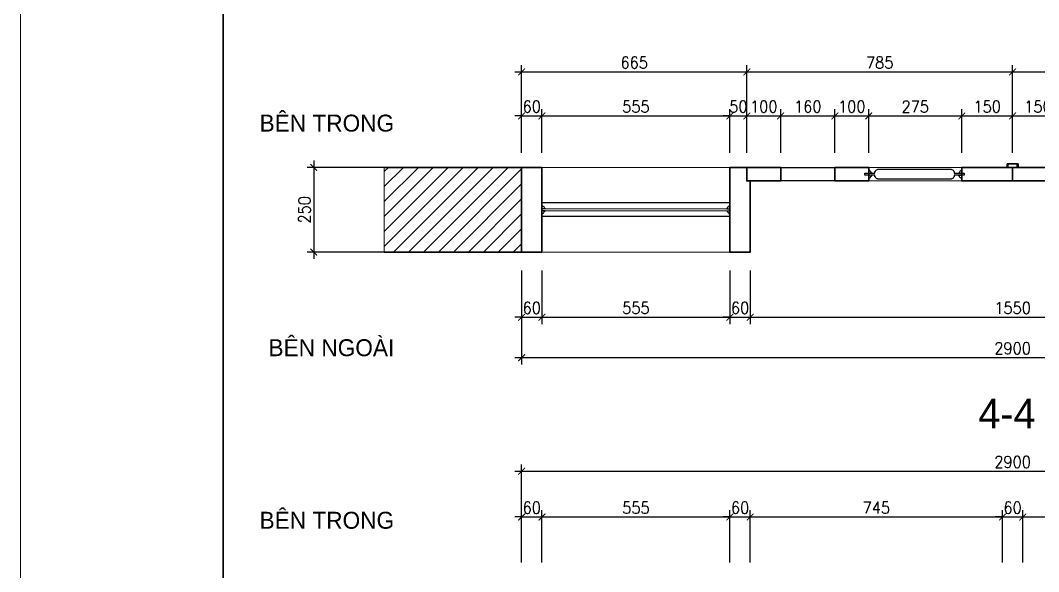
# Model space of a CAD drawing. Header units: millimetres. Extents: x -529782 to -142003, y -492574 to -273331.
# Drawn here: x -232961 to -229954, y -428554 to -426926 of the extents above; entities that cross this region are included whole.
import ezdxf
from ezdxf.enums import TextEntityAlignment as Align

# ---------------------------------------------------------------- set-up
doc = ezdxf.new("R2010")
doc.units = ezdxf.units.MM
doc.header["$LTSCALE"] = 500
doc.header["$MEASUREMENT"] = 0
doc.header["$PDMODE"] = 3
doc.layers.get('0').update_dxf_attribs({"linetype": 'CONTINUOUS', "lineweight": 13})
doc.layers.get('Defpoints').update_dxf_attribs({"color": 255, "linetype": 'CONTINUOUS', "lineweight": 13})
for name, color, linetype, lineweight in [('1.cat 30', 30, 'CONTINUOUS', 35), ('2.thay 145', 145, 'CONTINUOUS', 18), ('3.manh 08', 8, 'CONTINUOUS', 9), ('9.text \xad white', 7, 'CONTINUOUS', 15), ('CA.dim 08', 251, 'CONTINUOUS', 13)]:
    doc.layers.add(name, color=color, linetype=linetype, lineweight=lineweight)
for name, color, linetype in [('catgo', 4, 'CONTINUOUS'), ('HACH', 250, 'CONTINUOUS'), ('HATCH', 150, 'CONTINUOUS'), ('THAY', 7, 'CONTINUOUS')]:
    doc.layers.add(name, color=color, linetype=linetype)
doc.styles.add('CA.JSC1', font='')
doc.styles.get("Standard").update_dxf_attribs({"font": 'txt.shx', "width": 0.9})
doc.styles.get('CA.JSC1').set_extended_font_data('.VnAvantH')
doc.dimstyles.new('CA 20', dxfattribs={"dimscale": 0, "dimtxt": 35, "dimasz": 20, "dimexe": 20, "dimexo": 0, "dimgap": 10, "dimtad": 1, "dimdec": 0, "dimzin": 0, "dimdsep": 46, "dimtxsty": 'Standard', "dimblk": 'ARCHTICK', "dimcen": 0.09, "dimdle": 20, "dimclrd": 256, "dimclre": 256, "dimclrt": 7, "dimadec": 0, "dimazin": 0, "dimtfac": 1, "dimtdec": 0, "dimtix": 1, "dimtmove": 2, "dimatfit": 3, "dimldrblk": 'DOT', "dimfxl": 1, "dimtolj": 1, "dimtzin": 0, "dimarcsym": 0})

# ---------------------------------------------------------------- blocks, each defined once
blk = doc.blocks.new('khung co loan')
at = {"layer": '1.cat 30'}
blk.add_lwpolyline([(1158.3, -14553.5), (1158.3, -303.5), (20658.3, -303.5), (20658.3, -14553.5)], close=True, dxfattribs=at)
at = {"layer": '3.manh 08'}
blk.add_lwpolyline([(0, -14850), (21000, -14850), (21000, 0), (0, 0)], close=True, dxfattribs=at)
blk = doc.blocks.new('_ArchTick')
at = {"color": 1, "linetype": 'ByBlock', "const_width": 0.15}
blk.add_lwpolyline([(-0.5, -0.5), (0.5, 0.5)], dxfattribs=at)
blk = doc.blocks.new('*D1417')
at = {"layer": 'CA.dim 08', "lineweight": -2, "transparency": 16777216}
for p, q in [((-231480.6, -427665.1), (-231480.6, -427823.1)), ((-231420.6, -427665.1), (-231420.6, -427823.1)), ((-231480.6, -427803.1), (-231500.6, -427803.1)), ((-231480.6, -427803.1), (-231420.6, -427803.1)), ((-231420.6, -427803.1), (-231400.6, -427803.1))]:
    blk.add_line(p, q, dxfattribs=at)
at = {"layer": 'Defpoints', "color": 0, "transparency": 16777216}
for p in [(-231480.6, -427665.1), (-231420.6, -427665.1), (-231420.6, -427803.1)]:
    blk.add_point(p, dxfattribs=at)
at = {"layer": 'CA.dim 08', "lineweight": -2, "transparency": 16777216, "xscale": 20, "yscale": 20, "zscale": 20}
blk.add_blockref('_ArchTick', (-231480.6, -427803.1), dxfattribs=at)
at = {"layer": 'CA.dim 08', "lineweight": -2, "transparency": 16777216, "xscale": 20, "yscale": 20, "zscale": 20, "rotation": 180}
blk.add_blockref('_ArchTick', (-231420.6, -427803.1), dxfattribs=at)
at = {"layer": 'CA.dim 08', "color": 7, "transparency": 16777216, "insert": (-231450.6, -427775.6), "char_height": 35, "attachment_point": 5}
blk.add_mtext('\\A1;60', dxfattribs=at)
blk = doc.blocks.new('_DOT')
at = {"color": 1, "linetype": 'ByBlock'}
blk.add_line((-0.5, 0), (-1, 0), dxfattribs=at)
at = {"color": 1, "linetype": 'ByBlock', "const_width": 0.5}
blk.add_lwpolyline([(-0.25, 0, 1), (0.25, 0, 1)], format="xyb", close=True, dxfattribs=at)
blk = doc.blocks.new('*D1418')
at = {"layer": 'CA.dim 08', "lineweight": -2, "transparency": 16777216}
for p, q in [((-231420.6, -427665.1), (-231420.6, -427823.1)), ((-230865.6, -427665.1), (-230865.6, -427823.1)), ((-231440.6, -427803.1), (-230845.6, -427803.1))]:
    blk.add_line(p, q, dxfattribs=at)
at = {"layer": 'Defpoints', "color": 0, "transparency": 16777216}
for p in [(-231420.6, -427665.1), (-230865.6, -427665.1), (-230865.6, -427803.1)]:
    blk.add_point(p, dxfattribs=at)
at = {"layer": 'CA.dim 08', "lineweight": -2, "transparency": 16777216, "xscale": 20, "yscale": 20, "zscale": 20, "rotation": 180}
blk.add_blockref('_ArchTick', (-231420.6, -427803.1), dxfattribs=at)
at = {"layer": 'CA.dim 08', "lineweight": -2, "transparency": 16777216, "xscale": 20, "yscale": 20, "zscale": 20}
blk.add_blockref('_ArchTick', (-230865.6, -427803.1), dxfattribs=at)
at = {"layer": 'CA.dim 08', "color": 7, "transparency": 16777216, "insert": (-231143.1, -427775.6), "char_height": 35, "attachment_point": 5}
blk.add_mtext('\\A1;555', dxfattribs=at)
blk = doc.blocks.new('*D1419')
at = {"layer": 'CA.dim 08', "lineweight": -2, "transparency": 16777216}
for p, q in [((-230865.6, -427665.1), (-230865.6, -427823.1)), ((-230805.6, -427665.1), (-230805.6, -427823.1)), ((-230865.6, -427803.1), (-230885.6, -427803.1)), ((-230865.6, -427803.1), (-230805.6, -427803.1)), ((-230805.6, -427803.1), (-230785.6, -427803.1))]:
    blk.add_line(p, q, dxfattribs=at)
at = {"layer": 'Defpoints', "color": 0, "transparency": 16777216}
for p in [(-230865.6, -427665.1), (-230805.6, -427665.1), (-230805.6, -427803.1)]:
    blk.add_point(p, dxfattribs=at)
at = {"layer": 'CA.dim 08', "lineweight": -2, "transparency": 16777216, "xscale": 20, "yscale": 20, "zscale": 20}
blk.add_blockref('_ArchTick', (-230865.6, -427803.1), dxfattribs=at)
at = {"layer": 'CA.dim 08', "lineweight": -2, "transparency": 16777216, "xscale": 20, "yscale": 20, "zscale": 20, "rotation": 180}
blk.add_blockref('_ArchTick', (-230805.6, -427803.1), dxfattribs=at)
at = {"layer": 'CA.dim 08', "color": 7, "transparency": 16777216, "insert": (-230835.6, -427775.6), "char_height": 35, "attachment_point": 5}
blk.add_mtext('\\A1;60', dxfattribs=at)
blk = doc.blocks.new('*D1420')
at = {"layer": 'CA.dim 08', "lineweight": -2, "transparency": 16777216}
for p, q in [((-230805.6, -427665.1), (-230805.6, -427823.1)), ((-229255.6, -427665.1), (-229255.6, -427823.1)), ((-230825.6, -427803.1), (-229235.6, -427803.1))]:
    blk.add_line(p, q, dxfattribs=at)
at = {"layer": 'Defpoints', "color": 0, "transparency": 16777216}
for p in [(-230805.6, -427665.1), (-229255.6, -427665.1), (-229255.6, -427803.1)]:
    blk.add_point(p, dxfattribs=at)
at = {"layer": 'CA.dim 08', "lineweight": -2, "transparency": 16777216, "xscale": 20, "yscale": 20, "zscale": 20, "rotation": 180}
blk.add_blockref('_ArchTick', (-230805.6, -427803.1), dxfattribs=at)
at = {"layer": 'CA.dim 08', "lineweight": -2, "transparency": 16777216, "xscale": 20, "yscale": 20, "zscale": 20}
blk.add_blockref('_ArchTick', (-229255.6, -427803.1), dxfattribs=at)
at = {"layer": 'CA.dim 08', "color": 7, "transparency": 16777216, "insert": (-230030.6, -427775.6), "char_height": 35, "attachment_point": 5}
blk.add_mtext('\\A1;1550', dxfattribs=at)
blk = doc.blocks.new('*D1424')
at = {"layer": 'CA.dim 08', "lineweight": -2, "transparency": 16777216}
for p, q in [((-231480.6, -427665.1), (-231480.6, -427942.4)), ((-228580.6, -427665.1), (-228580.6, -427942.4)), ((-231500.6, -427922.4), (-228560.6, -427922.4))]:
    blk.add_line(p, q, dxfattribs=at)
at = {"layer": 'Defpoints', "color": 0, "transparency": 16777216}
for p in [(-231480.6, -427665.1), (-228580.6, -427665.1), (-228580.6, -427922.4)]:
    blk.add_point(p, dxfattribs=at)
at = {"layer": 'CA.dim 08', "lineweight": -2, "transparency": 16777216, "xscale": 20, "yscale": 20, "zscale": 20, "rotation": 180}
blk.add_blockref('_ArchTick', (-231480.6, -427922.4), dxfattribs=at)
at = {"layer": 'CA.dim 08', "lineweight": -2, "transparency": 16777216, "xscale": 20, "yscale": 20, "zscale": 20}
blk.add_blockref('_ArchTick', (-228580.6, -427922.4), dxfattribs=at)
at = {"layer": 'CA.dim 08', "color": 7, "transparency": 16777216, "insert": (-230030.6, -427894.9), "char_height": 35, "attachment_point": 5}
blk.add_mtext('\\A1;2900', dxfattribs=at)
blk = doc.blocks.new('*D1425')
at = {"layer": 'CA.dim 08', "lineweight": -2, "transparency": 16777216}
for p, q in [((-231480.6, -427317.6), (-231480.6, -427188.4)), ((-231420.6, -427317.6), (-231420.6, -427188.4)), ((-231480.6, -427208.4), (-231500.6, -427208.4)), ((-231480.6, -427208.4), (-231420.6, -427208.4)), ((-231420.6, -427208.4), (-231400.6, -427208.4))]:
    blk.add_line(p, q, dxfattribs=at)
at = {"layer": 'Defpoints', "color": 0, "transparency": 16777216}
for p in [(-231420.6, -427208.4), (-231480.6, -427317.6), (-231420.6, -427317.6)]:
    blk.add_point(p, dxfattribs=at)
at = {"layer": 'CA.dim 08', "lineweight": -2, "transparency": 16777216, "xscale": 20, "yscale": 20, "zscale": 20}
blk.add_blockref('_ArchTick', (-231480.6, -427208.4), dxfattribs=at)
at = {"layer": 'CA.dim 08', "lineweight": -2, "transparency": 16777216, "xscale": 20, "yscale": 20, "zscale": 20, "rotation": 180}
blk.add_blockref('_ArchTick', (-231420.6, -427208.4), dxfattribs=at)
at = {"layer": 'CA.dim 08', "color": 7, "transparency": 16777216, "insert": (-231450.6, -427180.9), "char_height": 35, "attachment_point": 5}
blk.add_mtext('\\A1;60', dxfattribs=at)
blk = doc.blocks.new('*D1426')
at = {"layer": 'CA.dim 08', "lineweight": -2, "transparency": 16777216}
for p, q in [((-231420.6, -427317.6), (-231420.6, -427188.4)), ((-230865.6, -427317.6), (-230865.6, -427188.4)), ((-231440.6, -427208.4), (-230845.6, -427208.4))]:
    blk.add_line(p, q, dxfattribs=at)
at = {"layer": 'Defpoints', "color": 0, "transparency": 16777216}
for p in [(-230865.6, -427208.4), (-231420.6, -427317.6), (-230865.6, -427317.6)]:
    blk.add_point(p, dxfattribs=at)
at = {"layer": 'CA.dim 08', "lineweight": -2, "transparency": 16777216, "xscale": 20, "yscale": 20, "zscale": 20, "rotation": 180}
blk.add_blockref('_ArchTick', (-231420.6, -427208.4), dxfattribs=at)
at = {"layer": 'CA.dim 08', "lineweight": -2, "transparency": 16777216, "xscale": 20, "yscale": 20, "zscale": 20}
blk.add_blockref('_ArchTick', (-230865.6, -427208.4), dxfattribs=at)
at = {"layer": 'CA.dim 08', "color": 7, "transparency": 16777216, "insert": (-231143.1, -427180.9), "char_height": 35, "attachment_point": 5}
blk.add_mtext('\\A1;555', dxfattribs=at)
blk = doc.blocks.new('*D1427')
at = {"layer": 'CA.dim 08', "lineweight": -2, "transparency": 16777216}
for p, q in [((-230865.6, -427317.6), (-230865.6, -427188.4)), ((-230815.6, -427317.6), (-230815.6, -427188.4)), ((-230865.6, -427208.4), (-230885.6, -427208.4)), ((-230865.6, -427208.4), (-230815.6, -427208.4)), ((-230815.6, -427208.4), (-230795.6, -427208.4))]:
    blk.add_line(p, q, dxfattribs=at)
at = {"layer": 'Defpoints', "color": 0, "transparency": 16777216}
for p in [(-230815.6, -427208.4), (-230865.6, -427317.6), (-230815.6, -427317.6)]:
    blk.add_point(p, dxfattribs=at)
at = {"layer": 'CA.dim 08', "lineweight": -2, "transparency": 16777216, "xscale": 20, "yscale": 20, "zscale": 20}
blk.add_blockref('_ArchTick', (-230865.6, -427208.4), dxfattribs=at)
at = {"layer": 'CA.dim 08', "lineweight": -2, "transparency": 16777216, "xscale": 20, "yscale": 20, "zscale": 20, "rotation": 180}
blk.add_blockref('_ArchTick', (-230815.6, -427208.4), dxfattribs=at)
at = {"layer": 'CA.dim 08', "color": 7, "transparency": 16777216, "insert": (-230840.6, -427180.9), "char_height": 35, "attachment_point": 5}
blk.add_mtext('\\A1;50', dxfattribs=at)
blk = doc.blocks.new('*D1428')
at = {"layer": 'CA.dim 08', "lineweight": -2, "transparency": 16777216}
for p, q in [((-230815.6, -427317.6), (-230815.6, -427188.4)), ((-230715.6, -427317.6), (-230715.6, -427188.4)), ((-230835.6, -427208.4), (-230695.6, -427208.4))]:
    blk.add_line(p, q, dxfattribs=at)
at = {"layer": 'Defpoints', "color": 0, "transparency": 16777216}
for p in [(-230715.6, -427208.4), (-230815.6, -427317.6), (-230715.6, -427317.6)]:
    blk.add_point(p, dxfattribs=at)
at = {"layer": 'CA.dim 08', "lineweight": -2, "transparency": 16777216, "xscale": 20, "yscale": 20, "zscale": 20, "rotation": 180}
blk.add_blockref('_ArchTick', (-230815.6, -427208.4), dxfattribs=at)
at = {"layer": 'CA.dim 08', "lineweight": -2, "transparency": 16777216, "xscale": 20, "yscale": 20, "zscale": 20}
blk.add_blockref('_ArchTick', (-230715.6, -427208.4), dxfattribs=at)
at = {"layer": 'CA.dim 08', "color": 7, "transparency": 16777216, "insert": (-230765.6, -427180.9), "char_height": 35, "attachment_point": 5}
blk.add_mtext('\\A1;100', dxfattribs=at)
blk = doc.blocks.new('*D1429')
at = {"layer": 'CA.dim 08', "lineweight": -2, "transparency": 16777216}
for p, q in [((-230715.6, -427317.6), (-230715.6, -427188.4)), ((-230555.6, -427317.6), (-230555.6, -427188.4)), ((-230735.6, -427208.4), (-230535.6, -427208.4))]:
    blk.add_line(p, q, dxfattribs=at)
at = {"layer": 'Defpoints', "color": 0, "transparency": 16777216}
for p in [(-230555.6, -427208.4), (-230715.6, -427317.6), (-230555.6, -427317.6)]:
    blk.add_point(p, dxfattribs=at)
at = {"layer": 'CA.dim 08', "lineweight": -2, "transparency": 16777216, "xscale": 20, "yscale": 20, "zscale": 20, "rotation": 180}
blk.add_blockref('_ArchTick', (-230715.6, -427208.4), dxfattribs=at)
at = {"layer": 'CA.dim 08', "lineweight": -2, "transparency": 16777216, "xscale": 20, "yscale": 20, "zscale": 20}
blk.add_blockref('_ArchTick', (-230555.6, -427208.4), dxfattribs=at)
at = {"layer": 'CA.dim 08', "color": 7, "transparency": 16777216, "insert": (-230635.6, -427180.9), "char_height": 35, "attachment_point": 5}
blk.add_mtext('\\A1;160', dxfattribs=at)
blk = doc.blocks.new('*D1430')
at = {"layer": 'CA.dim 08', "lineweight": -2, "transparency": 16777216}
for p, q in [((-230555.6, -427317.6), (-230555.6, -427188.4)), ((-230455.6, -427317.6), (-230455.6, -427188.4)), ((-230575.6, -427208.4), (-230435.6, -427208.4))]:
    blk.add_line(p, q, dxfattribs=at)
at = {"layer": 'Defpoints', "color": 0, "transparency": 16777216}
for p in [(-230455.6, -427208.4), (-230555.6, -427317.6), (-230455.6, -427317.6)]:
    blk.add_point(p, dxfattribs=at)
at = {"layer": 'CA.dim 08', "lineweight": -2, "transparency": 16777216, "xscale": 20, "yscale": 20, "zscale": 20, "rotation": 180}
blk.add_blockref('_ArchTick', (-230555.6, -427208.4), dxfattribs=at)
at = {"layer": 'CA.dim 08', "lineweight": -2, "transparency": 16777216, "xscale": 20, "yscale": 20, "zscale": 20}
blk.add_blockref('_ArchTick', (-230455.6, -427208.4), dxfattribs=at)
at = {"layer": 'CA.dim 08', "color": 7, "transparency": 16777216, "insert": (-230505.6, -427180.9), "char_height": 35, "attachment_point": 5}
blk.add_mtext('\\A1;100', dxfattribs=at)
blk = doc.blocks.new('*D1431')
at = {"layer": 'CA.dim 08', "lineweight": -2, "transparency": 16777216}
for p, q in [((-230455.6, -427317.6), (-230455.6, -427188.4)), ((-230180.6, -427317.6), (-230180.6, -427188.4)), ((-230475.6, -427208.4), (-230160.6, -427208.4))]:
    blk.add_line(p, q, dxfattribs=at)
at = {"layer": 'Defpoints', "color": 0, "transparency": 16777216}
for p in [(-230180.6, -427208.4), (-230455.6, -427317.6), (-230180.6, -427317.6)]:
    blk.add_point(p, dxfattribs=at)
at = {"layer": 'CA.dim 08', "lineweight": -2, "transparency": 16777216, "xscale": 20, "yscale": 20, "zscale": 20, "rotation": 180}
blk.add_blockref('_ArchTick', (-230455.6, -427208.4), dxfattribs=at)
at = {"layer": 'CA.dim 08', "lineweight": -2, "transparency": 16777216, "xscale": 20, "yscale": 20, "zscale": 20}
blk.add_blockref('_ArchTick', (-230180.6, -427208.4), dxfattribs=at)
at = {"layer": 'CA.dim 08', "color": 7, "transparency": 16777216, "insert": (-230318.1, -427180.9), "char_height": 35, "attachment_point": 5}
blk.add_mtext('\\A1;275', dxfattribs=at)
blk = doc.blocks.new('*D1432')
at = {"layer": 'CA.dim 08', "lineweight": -2, "transparency": 16777216}
for p, q in [((-230180.6, -427317.6), (-230180.6, -427188.4)), ((-230030.6, -427317.6), (-230030.6, -427188.4)), ((-230200.6, -427208.4), (-230010.6, -427208.4))]:
    blk.add_line(p, q, dxfattribs=at)
at = {"layer": 'Defpoints', "color": 0, "transparency": 16777216}
for p in [(-230030.6, -427208.4), (-230180.6, -427317.6), (-230030.6, -427317.6)]:
    blk.add_point(p, dxfattribs=at)
at = {"layer": 'CA.dim 08', "lineweight": -2, "transparency": 16777216, "xscale": 20, "yscale": 20, "zscale": 20, "rotation": 180}
blk.add_blockref('_ArchTick', (-230180.6, -427208.4), dxfattribs=at)
at = {"layer": 'CA.dim 08', "lineweight": -2, "transparency": 16777216, "xscale": 20, "yscale": 20, "zscale": 20}
blk.add_blockref('_ArchTick', (-230030.6, -427208.4), dxfattribs=at)
at = {"layer": 'CA.dim 08', "color": 7, "transparency": 16777216, "insert": (-230105.6, -427180.9), "char_height": 35, "attachment_point": 5}
blk.add_mtext('\\A1;150', dxfattribs=at)
blk = doc.blocks.new('*D1433')
at = {"layer": 'CA.dim 08', "lineweight": -2, "transparency": 16777216}
for p, q in [((-230030.6, -427317.6), (-230030.6, -427188.4)), ((-229880.6, -427317.6), (-229880.6, -427188.4)), ((-230050.6, -427208.4), (-229860.6, -427208.4))]:
    blk.add_line(p, q, dxfattribs=at)
at = {"layer": 'Defpoints', "color": 0, "transparency": 16777216}
for p in [(-229880.6, -427208.4), (-230030.6, -427317.6), (-229880.6, -427317.6)]:
    blk.add_point(p, dxfattribs=at)
at = {"layer": 'CA.dim 08', "lineweight": -2, "transparency": 16777216, "xscale": 20, "yscale": 20, "zscale": 20, "rotation": 180}
blk.add_blockref('_ArchTick', (-230030.6, -427208.4), dxfattribs=at)
at = {"layer": 'CA.dim 08', "lineweight": -2, "transparency": 16777216, "xscale": 20, "yscale": 20, "zscale": 20}
blk.add_blockref('_ArchTick', (-229880.6, -427208.4), dxfattribs=at)
at = {"layer": 'CA.dim 08', "color": 7, "transparency": 16777216, "insert": (-229955.6, -427180.9), "char_height": 35, "attachment_point": 5}
blk.add_mtext('\\A1;150', dxfattribs=at)
blk = doc.blocks.new('*D1439')
at = {"layer": 'CA.dim 08', "lineweight": -2, "transparency": 16777216}
for p, q in [((-231480.6, -427317.6), (-231480.6, -427058.4)), ((-230815.6, -427317.6), (-230815.6, -427058.4)), ((-231500.6, -427078.4), (-230795.6, -427078.4))]:
    blk.add_line(p, q, dxfattribs=at)
at = {"layer": 'Defpoints', "color": 0, "transparency": 16777216}
for p in [(-230815.6, -427078.4), (-231480.6, -427317.6), (-230815.6, -427317.6)]:
    blk.add_point(p, dxfattribs=at)
at = {"layer": 'CA.dim 08', "lineweight": -2, "transparency": 16777216, "xscale": 20, "yscale": 20, "zscale": 20, "rotation": 180}
blk.add_blockref('_ArchTick', (-231480.6, -427078.4), dxfattribs=at)
at = {"layer": 'CA.dim 08', "lineweight": -2, "transparency": 16777216, "xscale": 20, "yscale": 20, "zscale": 20}
blk.add_blockref('_ArchTick', (-230815.6, -427078.4), dxfattribs=at)
at = {"layer": 'CA.dim 08', "color": 7, "transparency": 16777216, "insert": (-231148.1, -427050.9), "char_height": 35, "attachment_point": 5}
blk.add_mtext('\\A1;665', dxfattribs=at)
blk = doc.blocks.new('*D1440')
at = {"layer": 'CA.dim 08', "lineweight": -2, "transparency": 16777216}
for p, q in [((-230815.6, -427317.6), (-230815.6, -427058.4)), ((-230030.6, -427317.6), (-230030.6, -427058.4)), ((-230835.6, -427078.4), (-230010.6, -427078.4))]:
    blk.add_line(p, q, dxfattribs=at)
at = {"layer": 'Defpoints', "color": 0, "transparency": 16777216}
for p in [(-230030.6, -427078.4), (-230815.6, -427317.6), (-230030.6, -427317.6)]:
    blk.add_point(p, dxfattribs=at)
at = {"layer": 'CA.dim 08', "lineweight": -2, "transparency": 16777216, "xscale": 20, "yscale": 20, "zscale": 20, "rotation": 180}
blk.add_blockref('_ArchTick', (-230815.6, -427078.4), dxfattribs=at)
at = {"layer": 'CA.dim 08', "lineweight": -2, "transparency": 16777216, "xscale": 20, "yscale": 20, "zscale": 20}
blk.add_blockref('_ArchTick', (-230030.6, -427078.4), dxfattribs=at)
at = {"layer": 'CA.dim 08', "color": 7, "transparency": 16777216, "insert": (-230423.1, -427050.9), "char_height": 35, "attachment_point": 5}
blk.add_mtext('\\A1;785', dxfattribs=at)
blk = doc.blocks.new('*D1441')
at = {"layer": 'CA.dim 08', "lineweight": -2, "transparency": 16777216}
for p, q in [((-230030.6, -427317.6), (-230030.6, -427058.4)), ((-229245.6, -427317.6), (-229245.6, -427058.4)), ((-230050.6, -427078.4), (-229225.6, -427078.4))]:
    blk.add_line(p, q, dxfattribs=at)
at = {"layer": 'Defpoints', "color": 0, "transparency": 16777216}
for p in [(-229245.6, -427078.4), (-230030.6, -427317.6), (-229245.6, -427317.6)]:
    blk.add_point(p, dxfattribs=at)
at = {"layer": 'CA.dim 08', "lineweight": -2, "transparency": 16777216, "xscale": 20, "yscale": 20, "zscale": 20, "rotation": 180}
blk.add_blockref('_ArchTick', (-230030.6, -427078.4), dxfattribs=at)
at = {"layer": 'CA.dim 08', "lineweight": -2, "transparency": 16777216, "xscale": 20, "yscale": 20, "zscale": 20}
blk.add_blockref('_ArchTick', (-229245.6, -427078.4), dxfattribs=at)
at = {"layer": 'CA.dim 08', "color": 7, "transparency": 16777216, "insert": (-229638.1, -427050.9), "char_height": 35, "attachment_point": 5}
blk.add_mtext('\\A1;785', dxfattribs=at)
blk = doc.blocks.new('*D1447')
at = {"layer": 'CA.dim 08', "lineweight": -2, "transparency": 16777216}
for p, q in [((-231601.4, -427360.5), (-232114.6, -427360.5)), ((-232094.6, -427340.5), (-232094.6, -427630.5)), ((-231601.4, -427610.5), (-232114.6, -427610.5))]:
    blk.add_line(p, q, dxfattribs=at)
at = {"layer": 'Defpoints', "color": 0, "transparency": 16777216}
for p in [(-231601.4, -427360.5), (-232094.6, -427610.5), (-231601.4, -427610.5)]:
    blk.add_point(p, dxfattribs=at)
at = {"layer": 'CA.dim 08', "lineweight": -2, "transparency": 16777216, "xscale": 20, "yscale": 20, "zscale": 20}
for p, rotation in [((-232094.6, -427360.5), 90), ((-232094.6, -427610.5), 270)]:
    blk.add_blockref('_ArchTick', p, dxfattribs=dict(at, rotation=rotation))
at = {"layer": 'CA.dim 08', "color": 7, "transparency": 16777216, "insert": (-232122.1, -427485.5), "char_height": 35, "attachment_point": 5, "rotation": 90}
blk.add_mtext('\\A1;250', dxfattribs=at)
blk = doc.blocks.new('*D1451')
at = {"layer": 'CA.dim 08', "lineweight": -2, "transparency": 16777216}
for p, q in [((-231480.6, -428393), (-231500.6, -428393)), ((-231480.6, -428527.8), (-231480.6, -428373)), ((-231480.6, -428393), (-231420.6, -428393)), ((-231420.6, -428527.8), (-231420.6, -428373)), ((-231420.6, -428393), (-231400.6, -428393))]:
    blk.add_line(p, q, dxfattribs=at)
at = {"layer": 'Defpoints', "color": 0, "transparency": 16777216}
for p in [(-231420.6, -428393), (-231480.6, -428527.8), (-231420.6, -428527.8)]:
    blk.add_point(p, dxfattribs=at)
at = {"layer": 'CA.dim 08', "lineweight": -2, "transparency": 16777216, "xscale": 20, "yscale": 20, "zscale": 20}
blk.add_blockref('_ArchTick', (-231480.6, -428393), dxfattribs=at)
at = {"layer": 'CA.dim 08', "lineweight": -2, "transparency": 16777216, "xscale": 20, "yscale": 20, "zscale": 20, "rotation": 180}
blk.add_blockref('_ArchTick', (-231420.6, -428393), dxfattribs=at)
at = {"layer": 'CA.dim 08', "color": 7, "transparency": 16777216, "insert": (-231450.6, -428365.5), "char_height": 35, "attachment_point": 5}
blk.add_mtext('\\A1;60', dxfattribs=at)
blk = doc.blocks.new('*D1452')
at = {"layer": 'CA.dim 08', "lineweight": -2, "transparency": 16777216}
for p, q in [((-231440.6, -428393), (-230845.6, -428393)), ((-231420.6, -428527.8), (-231420.6, -428373)), ((-230865.6, -428527.8), (-230865.6, -428373))]:
    blk.add_line(p, q, dxfattribs=at)
at = {"layer": 'Defpoints', "color": 0, "transparency": 16777216}
for p in [(-230865.6, -428393), (-231420.6, -428527.8), (-230865.6, -428527.8)]:
    blk.add_point(p, dxfattribs=at)
at = {"layer": 'CA.dim 08', "lineweight": -2, "transparency": 16777216, "xscale": 20, "yscale": 20, "zscale": 20, "rotation": 180}
blk.add_blockref('_ArchTick', (-231420.6, -428393), dxfattribs=at)
at = {"layer": 'CA.dim 08', "lineweight": -2, "transparency": 16777216, "xscale": 20, "yscale": 20, "zscale": 20}
blk.add_blockref('_ArchTick', (-230865.6, -428393), dxfattribs=at)
at = {"layer": 'CA.dim 08', "color": 7, "transparency": 16777216, "insert": (-231143.1, -428365.5), "char_height": 35, "attachment_point": 5}
blk.add_mtext('\\A1;555', dxfattribs=at)
blk = doc.blocks.new('*D1453')
at = {"layer": 'CA.dim 08', "lineweight": -2, "transparency": 16777216}
for p, q in [((-230865.6, -428393), (-230885.6, -428393)), ((-230865.6, -428527.8), (-230865.6, -428373)), ((-230865.6, -428393), (-230805.6, -428393)), ((-230805.6, -428527.8), (-230805.6, -428373)), ((-230805.6, -428393), (-230785.6, -428393))]:
    blk.add_line(p, q, dxfattribs=at)
at = {"layer": 'Defpoints', "color": 0, "transparency": 16777216}
for p in [(-230805.6, -428393), (-230865.6, -428527.8), (-230805.6, -428527.8)]:
    blk.add_point(p, dxfattribs=at)
at = {"layer": 'CA.dim 08', "lineweight": -2, "transparency": 16777216, "xscale": 20, "yscale": 20, "zscale": 20}
blk.add_blockref('_ArchTick', (-230865.6, -428393), dxfattribs=at)
at = {"layer": 'CA.dim 08', "lineweight": -2, "transparency": 16777216, "xscale": 20, "yscale": 20, "zscale": 20, "rotation": 180}
blk.add_blockref('_ArchTick', (-230805.6, -428393), dxfattribs=at)
at = {"layer": 'CA.dim 08', "color": 7, "transparency": 16777216, "insert": (-230835.6, -428365.5), "char_height": 35, "attachment_point": 5}
blk.add_mtext('\\A1;60', dxfattribs=at)
blk = doc.blocks.new('*D1454')
at = {"layer": 'CA.dim 08', "lineweight": -2, "transparency": 16777216}
for p, q in [((-230825.6, -428393), (-230040.6, -428393)), ((-230805.6, -428527.8), (-230805.6, -428373)), ((-230060.6, -428527.8), (-230060.6, -428373))]:
    blk.add_line(p, q, dxfattribs=at)
at = {"layer": 'Defpoints', "color": 0, "transparency": 16777216}
for p in [(-230060.6, -428393), (-230805.6, -428527.8), (-230060.6, -428527.8)]:
    blk.add_point(p, dxfattribs=at)
at = {"layer": 'CA.dim 08', "lineweight": -2, "transparency": 16777216, "xscale": 20, "yscale": 20, "zscale": 20, "rotation": 180}
blk.add_blockref('_ArchTick', (-230805.6, -428393), dxfattribs=at)
at = {"layer": 'CA.dim 08', "lineweight": -2, "transparency": 16777216, "xscale": 20, "yscale": 20, "zscale": 20}
blk.add_blockref('_ArchTick', (-230060.6, -428393), dxfattribs=at)
at = {"layer": 'CA.dim 08', "color": 7, "transparency": 16777216, "insert": (-230433.1, -428365.5), "char_height": 35, "attachment_point": 5}
blk.add_mtext('\\A1;745', dxfattribs=at)
blk = doc.blocks.new('*D1455')
at = {"layer": 'CA.dim 08', "lineweight": -2, "transparency": 16777216}
for p, q in [((-230060.6, -428393), (-230080.6, -428393)), ((-230060.6, -428527.8), (-230060.6, -428373)), ((-230060.6, -428393), (-230000.6, -428393)), ((-230000.6, -428527.8), (-230000.6, -428373)), ((-230000.6, -428393), (-229980.6, -428393))]:
    blk.add_line(p, q, dxfattribs=at)
at = {"layer": 'Defpoints', "color": 0, "transparency": 16777216}
for p in [(-230000.6, -428393), (-230060.6, -428527.8), (-230000.6, -428527.8)]:
    blk.add_point(p, dxfattribs=at)
at = {"layer": 'CA.dim 08', "lineweight": -2, "transparency": 16777216, "xscale": 20, "yscale": 20, "zscale": 20}
blk.add_blockref('_ArchTick', (-230060.6, -428393), dxfattribs=at)
at = {"layer": 'CA.dim 08', "lineweight": -2, "transparency": 16777216, "xscale": 20, "yscale": 20, "zscale": 20, "rotation": 180}
blk.add_blockref('_ArchTick', (-230000.6, -428393), dxfattribs=at)
at = {"layer": 'CA.dim 08', "color": 7, "transparency": 16777216, "insert": (-230030.6, -428365.5), "char_height": 35, "attachment_point": 5}
blk.add_mtext('\\A1;60', dxfattribs=at)
blk = doc.blocks.new('*D1456')
at = {"layer": 'CA.dim 08', "lineweight": -2, "transparency": 16777216}
for p, q in [((-230020.6, -428393), (-229235.6, -428393)), ((-230000.6, -428527.8), (-230000.6, -428373)), ((-229255.6, -428527.8), (-229255.6, -428373))]:
    blk.add_line(p, q, dxfattribs=at)
at = {"layer": 'Defpoints', "color": 0, "transparency": 16777216}
for p in [(-229255.6, -428393), (-230000.6, -428527.8), (-229255.6, -428527.8)]:
    blk.add_point(p, dxfattribs=at)
at = {"layer": 'CA.dim 08', "lineweight": -2, "transparency": 16777216, "xscale": 20, "yscale": 20, "zscale": 20, "rotation": 180}
blk.add_blockref('_ArchTick', (-230000.6, -428393), dxfattribs=at)
at = {"layer": 'CA.dim 08', "lineweight": -2, "transparency": 16777216, "xscale": 20, "yscale": 20, "zscale": 20}
blk.add_blockref('_ArchTick', (-229255.6, -428393), dxfattribs=at)
at = {"layer": 'CA.dim 08', "color": 7, "transparency": 16777216, "insert": (-229628.1, -428365.5), "char_height": 35, "attachment_point": 5}
blk.add_mtext('\\A1;745', dxfattribs=at)
blk = doc.blocks.new('*D1460')
at = {"layer": 'CA.dim 08', "lineweight": -2, "transparency": 16777216}
for p, q in [((-231480.6, -428527.8), (-231480.6, -428238)), ((-228580.6, -428527.8), (-228580.6, -428238)), ((-231500.6, -428258), (-228560.6, -428258))]:
    blk.add_line(p, q, dxfattribs=at)
at = {"layer": 'Defpoints', "color": 0, "transparency": 16777216}
for p in [(-228580.6, -428258), (-231480.6, -428527.8), (-228580.6, -428527.8)]:
    blk.add_point(p, dxfattribs=at)
at = {"layer": 'CA.dim 08', "lineweight": -2, "transparency": 16777216, "xscale": 20, "yscale": 20, "zscale": 20, "rotation": 180}
blk.add_blockref('_ArchTick', (-231480.6, -428258), dxfattribs=at)
at = {"layer": 'CA.dim 08', "lineweight": -2, "transparency": 16777216, "xscale": 20, "yscale": 20, "zscale": 20}
blk.add_blockref('_ArchTick', (-228580.6, -428258), dxfattribs=at)
at = {"layer": 'CA.dim 08', "color": 7, "transparency": 16777216, "insert": (-230030.6, -428230.5), "char_height": 35, "attachment_point": 5}
blk.add_mtext('\\A1;2900', dxfattribs=at)

msp = doc.modelspace()

# ---------------------------------------------------------------- hatches: boundary and pattern name
at = {"layer": 'HACH'}
h = msp.add_hatch(dxfattribs=at)
h.set_pattern_fill('ANSI31', color=256, scale=250, style=0)
h.set_pattern_definition([(45, (-15549.51, 13824.035), (-22.097087, 22.097087), [])])
h.paths.add_polyline_path([(-228135.1, -427610.5), (-228135.1, -427360.5), (-228580.6, -427360.5), (-228580.6, -427610.5)])
h.paths.add_polyline_path([(-231480.6, -427610.5), (-231480.6, -427360.5), (-231886.3, -427360.5), (-231886.3, -427610.5)])

# ---------------------------------------------------------------- linework, layer by layer
at = {"layer": '1.cat 30', "ltscale": 4}
for p, q in [((-231886.3, -427360.5), (-231480.6, -427360.5)), ((-231480.6, -427360.5), (-231480.6, -427610.5)), ((-230805.6, -427360.5), (-230795.6, -427360.5)), ((-230805.6, -427360.5), (-230796.6, -427360.5)), ((-230805.6, -427360.5), (-230796.6, -427360.5)), ((-231886.3, -427610.5), (-231480.6, -427610.5))]:
    msp.add_line(p, q, dxfattribs=at)
for points in [[(-231420.6, -427360.5), (-231420.6, -427610.5), (-231480.6, -427610.5), (-231480.6, -427360.5)], [(-230046.6, -427349.9), (-230017, -427349.9), (-230017, -427360.6), (-230046.6, -427360.6)], [(-230014.6, -427349.9), (-230044.3, -427349.9), (-230044.3, -427360.6), (-230014.6, -427360.6)]]:
    msp.add_lwpolyline(points, close=True, dxfattribs=at)
for points in [[(-230805.6, -427400.5), (-230805.6, -427610.5), (-230865.6, -427610.5), (-230865.6, -427360.5), (-230805.6, -427360.5)], [(-230715.6, -427377.5), (-230715.6, -427360.5), (-230815.6, -427360.5), (-230815.6, -427400.5), (-230715.6, -427400.5), (-230715.6, -427377.5)], [(-230805.6, -427400.5), (-230815.6, -427400.5), (-230815.6, -427360.5)], [(-230455.6, -427377.5), (-230455.6, -427360.5), (-230555.6, -427360.5), (-230555.6, -427400.5), (-230455.6, -427400.5), (-230455.6, -427377.5)], [(-230030.6, -427377.5), (-230030.6, -427360.5), (-230180.6, -427360.5), (-230180.6, -427400.5), (-230030.6, -427400.5), (-230030.6, -427377.5)], [(-230030.6, -427377.5), (-230030.6, -427360.5), (-229880.6, -427360.5), (-229880.6, -427400.5), (-230030.6, -427400.5), (-230030.6, -427377.5)]]:
    msp.add_lwpolyline(points, dxfattribs=at)
at = {"layer": 'CA.dim 08'}
msp.add_line((-231886.3, -427360.5), (-231886.3, -427610.5), dxfattribs=at)
for points in [[(-232961.2, -422287.1), (-222094.4, -422287.1), (-222094.4, -429971.5), (-232961.2, -429971.5)], [(-231420.6, -427360.5), (-230865.6, -427360.5), (-230865.6, -427610.5), (-231420.6, -427610.5)], [(-230455.6, -427360.5), (-230180.6, -427360.5), (-230180.6, -427400.5), (-230455.6, -427400.5)], [(-230865.6, -427482.4), (-230865.6, -427488.6), (-231420.6, -427488.6), (-231420.6, -427482.4)]]:
    msp.add_lwpolyline(points, close=True, dxfattribs=at)
at = {"layer": 'catgo', "ltscale": 4}
msp.add_lwpolyline([(-230437.1, -427377.5), (-230437.1, -427372.7), (-230435.8, -427372.7, -0.394181), (-230429.5, -427367.1), (-230429.5, -427365.6), (-230210.7, -427365.6), (-230210.7, -427367.1, -0.394181), (-230204.5, -427372.7), (-230203.1, -427372.7), (-230203.1, -427377.5), (-230173.4, -427377.5), (-230173.4, -427383.7), (-230203.1, -427383.7), (-230203.1, -427388.5), (-230204.5, -427388.5, -0.394181), (-230210.7, -427394.1), (-230210.7, -427395.6), (-230429.5, -427395.6), (-230429.5, -427394.1, -0.394181), (-230435.8, -427388.5), (-230437.1, -427388.5), (-230437.1, -427383.7), (-230466.8, -427383.7), (-230466.8, -427377.5), (-230437.1, -427377.5)], format="xyb", dxfattribs=at)
at = {"layer": 'HATCH', "ltscale": 4}
for points in [[(-230455.6, -427377.5), (-230455.6, -427367.8), (-230453.8, -427367.8), (-230453.8, -427369.5, -0.386896), (-230448.9, -427375.1), (-230447.8, -427375.1), (-230447.8, -427376), (-230446.5, -427376), (-230446.5, -427377.5), (-230455.6, -427377.5)], [(-230180.6, -427377.5), (-230180.6, -427367.8), (-230182.5, -427367.8), (-230182.5, -427369.5, 0.386896), (-230187.3, -427375.1), (-230188.4, -427375.1), (-230188.4, -427376), (-230189.7, -427376), (-230189.7, -427377.5), (-230180.6, -427377.5)], [(-230455.6, -427383.7), (-230455.6, -427393.3), (-230453.8, -427393.3), (-230453.8, -427391.6, 0.386896), (-230448.9, -427386.1), (-230447.8, -427386.1), (-230447.8, -427385.1), (-230446.5, -427385.1), (-230446.5, -427383.7), (-230455.6, -427383.7)], [(-230180.6, -427383.7), (-230180.6, -427393.3), (-230182.5, -427393.3), (-230182.5, -427391.6, -0.386896), (-230187.3, -427386.1), (-230188.4, -427386.1), (-230188.4, -427385.1), (-230189.7, -427385.1), (-230189.7, -427383.7), (-230180.6, -427383.7)], [(-231420.6, -427482.4), (-231420.6, -427472.8), (-231418.8, -427472.8), (-231418.8, -427474.5, -0.386896), (-231413.9, -427480), (-231412.8, -427480), (-231412.8, -427481), (-231411.5, -427481), (-231411.5, -427482.4), (-231420.6, -427482.4)], [(-231420.6, -427488.6), (-231420.6, -427498.2), (-231418.8, -427498.2), (-231418.8, -427496.6, 0.386896), (-231413.9, -427491), (-231412.8, -427491), (-231412.8, -427490.1), (-231411.5, -427490.1), (-231411.5, -427488.6), (-231420.6, -427488.6)], [(-230865.6, -427482.4), (-230865.6, -427472.8), (-230867.5, -427472.8), (-230867.5, -427474.5, 0.386896), (-230872.3, -427480), (-230873.4, -427480), (-230873.4, -427481), (-230874.7, -427481), (-230874.7, -427482.4), (-230865.6, -427482.4)], [(-230865.6, -427488.6), (-230865.6, -427498.2), (-230867.5, -427498.2), (-230867.5, -427496.6, -0.386896), (-230872.3, -427491), (-230873.4, -427491), (-230873.4, -427490.1), (-230874.7, -427490.1), (-230874.7, -427488.6), (-230865.6, -427488.6)]]:
    msp.add_lwpolyline(points, format="xyb", dxfattribs=at)
at = {"layer": 'THAY'}
for p, q in [((-230865.6, -427465.5), (-231420.6, -427465.5)), ((-230865.6, -427505.5), (-231420.6, -427505.5))]:
    msp.add_line(p, q, dxfattribs=at)
msp.add_lwpolyline([(-230715.6, -427360.5), (-230555.6, -427360.5), (-230555.6, -427400.5), (-230715.6, -427400.5)], close=True, dxfattribs=at)

# ---------------------------------------------------------------- block references
at = {"layer": '2.thay 145', "xscale": 0.5174686212558299, "yscale": 0.5174686212558299, "zscale": 0.5174686212558299}
msp.add_blockref('khung co loan', (-232961.2, -422287.1), dxfattribs=at)

# ---------------------------------------------------------------- texts
at = {"layer": '9.text \xad white', "style": 'CA.JSC1'}
for s, p in [('bªn trong', (-231857.2, -427254.6)), ('bªn ngoµi', (-231856.8, -427918)), ('bªn trong', (-231857.2, -428427.7))]:
    msp.add_text(s, height=50, dxfattribs=at).set_placement(p, align=Align.RIGHT)
msp.add_text('4-4', height=87.5, dxfattribs=at).set_placement((-230131.8, -428131.2))

# ---------------------------------------------------------------- dimensions: what is measured, and where the dimension line sits
at = {"layer": 'CA.dim 08'}
for base, p1, p2, picture, middle in [((-230815.6, -427078.4), (-231480.6, -427317.6), (-230815.6, -427317.6), '*D1439', (-231148.1, -427050.9)), ((-230030.6, -427078.4), (-230815.6, -427317.6), (-230030.6, -427317.6), '*D1440', (-230423.1, -427050.9)), ((-229245.6, -427078.4), (-230030.6, -427317.6), (-229245.6, -427317.6), '*D1441', (-229638.1, -427050.9)), ((-231420.6, -427208.4), (-231480.6, -427317.6), (-231420.6, -427317.6), '*D1425', (-231450.6, -427180.9)), ((-230865.6, -427208.4), (-231420.6, -427317.6), (-230865.6, -427317.6), '*D1426', (-231143.1, -427180.9)), ((-230815.6, -427208.4), (-230865.6, -427317.6), (-230815.6, -427317.6), '*D1427', (-230840.6, -427180.9)), ((-230715.6, -427208.4), (-230815.6, -427317.6), (-230715.6, -427317.6), '*D1428', (-230765.6, -427180.9)), ((-230555.6, -427208.4), (-230715.6, -427317.6), (-230555.6, -427317.6), '*D1429', (-230635.6, -427180.9)), ((-230455.6, -427208.4), (-230555.6, -427317.6), (-230455.6, -427317.6), '*D1430', (-230505.6, -427180.9)), ((-230180.6, -427208.4), (-230455.6, -427317.6), (-230180.6, -427317.6), '*D1431', (-230318.1, -427180.9)), ((-230030.6, -427208.4), (-230180.6, -427317.6), (-230030.6, -427317.6), '*D1432', (-230105.6, -427180.9)), ((-229880.6, -427208.4), (-230030.6, -427317.6), (-229880.6, -427317.6), '*D1433', (-229955.6, -427180.9)), ((-231420.6, -427803.1), (-231480.6, -427665.1), (-231420.6, -427665.1), '*D1417', (-231450.6, -427775.6)), ((-228580.6, -427922.4), (-231480.6, -427665.1), (-228580.6, -427665.1), '*D1424', (-230030.6, -427894.9)), ((-230865.6, -427803.1), (-231420.6, -427665.1), (-230865.6, -427665.1), '*D1418', (-231143.1, -427775.6)), ((-230805.6, -427803.1), (-230865.6, -427665.1), (-230805.6, -427665.1), '*D1419', (-230835.6, -427775.6)), ((-229255.6, -427803.1), (-230805.6, -427665.1), (-229255.6, -427665.1), '*D1420', (-230030.6, -427775.6)), ((-228580.6, -428258), (-231480.6, -428527.8), (-228580.6, -428527.8), '*D1460', (-230030.6, -428230.5)), ((-231420.6, -428393), (-231480.6, -428527.8), (-231420.6, -428527.8), '*D1451', (-231450.6, -428365.5)), ((-230865.6, -428393), (-231420.6, -428527.8), (-230865.6, -428527.8), '*D1452', (-231143.1, -428365.5)), ((-230805.6, -428393), (-230865.6, -428527.8), (-230805.6, -428527.8), '*D1453', (-230835.6, -428365.5)), ((-230060.6, -428393), (-230805.6, -428527.8), (-230060.6, -428527.8), '*D1454', (-230433.1, -428365.5)), ((-230000.6, -428393), (-230060.6, -428527.8), (-230000.6, -428527.8), '*D1455', (-230030.6, -428365.5)), ((-229255.6, -428393), (-230000.6, -428527.8), (-229255.6, -428527.8), '*D1456', (-229628.1, -428365.5))]:
    dim = msp.add_linear_dim(base=base, p1=p1, p2=p2, dimstyle='CA 20', override={"dimscale": 1}, dxfattribs=at)
    dim.commit()
    dim.dimension.update_dxf_attribs({"geometry": picture, "text_midpoint": middle})
dim = msp.add_linear_dim(base=(-232094.6, -427610.5), p1=(-231601.4, -427360.5), p2=(-231601.4, -427610.5), angle=90, dimstyle='CA 20', override={"dimscale": 1}, dxfattribs=at)
dim.commit()
dim.dimension.update_dxf_attribs({"geometry": '*D1447', "text_midpoint": (-232122.1, -427485.5)})

doc.saveas('drawing.dxf')
